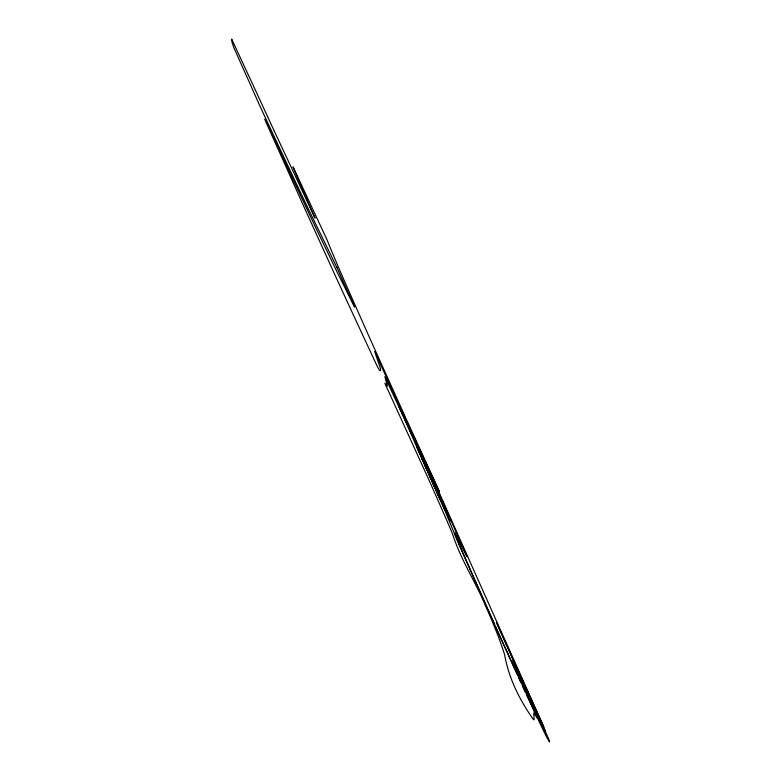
<?xml version="1.0" encoding="UTF-8"?>
<svg xmlns="http://www.w3.org/2000/svg" width="781" height="781" viewBox="0 0 781 781"><rect width="100%" height="100%" fill="white"/><g stroke="black" fill="none" stroke-linecap="round" stroke-linejoin="round"><path stroke-width="1.17" d="M354.564 306.953L338.319 274.502A195.309 3.017 65.4 0 1 335.44 268.576L318.599 233.626A243.487 3.729 65.4 0 1 314.694 225.455L264.661 119.22L302.872 204.358A334.844 5.086 65.5 0 0 313.288 227.339L331.964 268.361A284.011 4.442 65.5 0 0 349.41 306.435L377.116 366.064L379.468 370.223L380.367 370.711L380.63 369.901A744.4 11.988 65.2 0 0 380.249 367.822L374.646 351.45L402.283 411.997A244.336 3.378 65.5 0 0 409.254 427.139L439.342 491.522L404.704 415.658A332.862 4.247 65.6 0 1 391.886 387.298L374.255 348.131A212.442 2.899 65.6 0 1 365.108 327.688L348.346 289.917A154.121 2.167 65.6 0 1 337.958 266.057L330.919 249.432A223.278 3.085 65.6 0 1 328.03 242.325L327.776 241.69A195.357 2.704 65.6 0 1 327.18 240.148L293.051 166.822L296.253 174.641M337.041 267.795L308.485 209.201A254.752 3.749 65.4 0 1 300.773 192.995L295.911 182.744A417.142 5.662 65.3 0 1 288.785 167.661L268.518 124.482A218.768 3.29 65.4 0 1 260.21 106.636L233.841 47.602A409.888 6.648 65.6 0 1 233.216 45.835A402.166 6.531 65.6 0 1 232.113 42.506L231.664 39.05L256.929 93.437A157.323 2.245 65.4 0 0 263.89 108.588L267.073 115.5A107.651 1.582 65.4 0 0 274.356 131.257M496.443 622.418L532.945 703.857M274.346 131.237L315.036 218.104A240.899 3.339 65.5 0 1 296.311 174.778M526.853 695.539L537.494 718.266L533.696 713.043L534.136 719.438L533.599 719.779C519.824 700.42 508.714 678.357 504.633 654.751C498.483 635.07 490.156 616.16 481.818 597.328C472.261 576.837 460.058 557.175 452.843 534.8A96.258 1.845 65.6 0 0 446.566 519.882L430.731 483.927A94.852 1.816 65.6 0 0 426.963 475.57L384.867 383.315L387.425 386.117L384.848 376.715L434.539 483.312L466.384 555.301A36.268 0.596 65.6 0 1 466.794 556.423L454.688 532.544A68.777 1.171 65.7 0 0 455.44 535.131L455.938 536.41A71.276 1.211 65.7 0 0 458.047 541.584A68.904 1.171 65.7 0 0 461.044 548.652L494.353 623.863M522.44 685.806L525.408 692.269M518.935 678.298L520.673 682.086M517.364 674.843L514.611 668.809A175.989 2.841 65.7 0 1 511.145 661.204L510.091 658.871M509.964 658.471L495.564 626.772M530.816 698.79L524.92 685.728M530.943 699.473L544.689 729.932M538.099 715.259L548.213 737.957A96.668 1.621 65.7 0 1 549.551 741.95L547.139 737.967A105.494 1.767 65.7 0 1 540.667 724.836L497.604 631.292M436.882 492.04L441.577 502.037L438.034 493.914M535.336 710.212L543.849 728.341L528.171 693.792L534.975 709.421M433.318 483.947L435.564 488.779L432.44 481.975M434.304 486.221L438.463 495.164L436.062 489.658M435.466 488.886L444.36 508.158L439.801 497.722M497.39 630.618L485.284 603.859A184.248 2.958 65.7 0 1 481.281 594.907L460.048 546.876A93.564 1.582 65.7 0 1 457.393 540.745L444.809 510.257L427.861 472.134M436.579 490.517L422.121 458.691L428.769 473.794M428.886 473.432L424.22 463.426L438.785 495.437M430.897 478.265L429.199 474.614L431.141 479.085M427.832 472.075L400.282 409.244M432.742 482.668L450.217 521.112L417.064 447.347L433.435 484.396M399.687 407.828L398.652 405.515L406.354 422.326A60.83 0.957 65.6 0 0 408.434 426.826L410.884 432.127A62.587 0.986 65.6 0 0 413.491 437.741L437.575 489.023L483.244 591.432A486.748 5.916 65.7 0 0 488.32 602.795L496.736 621.637A454.952 5.623 65.7 0 0 503.296 636.29L509.554 650.241A350.044 4.588 65.7 0 0 513.957 660.062L543.81 726.906L521.444 678.562A33.378 0.556 65.7 0 0 514.035 662.805L512.941 660.726L516.797 670A39.694 0.654 65.7 0 0 523.036 684.127L537.601 716.06A45.728 0.752 65.7 0 0 544.972 731.016A63.007 1.045 65.7 0 0 544.679 729.903M430.272 476.703L426.651 468.893L427.324 470.513M496.472 622.486L519.033 672.939A198.599 2.899 65.7 0 0 524.344 684.752M354.554 306.943A263.5 3.612 65.6 0 1 337.05 267.815"/></g></svg>
